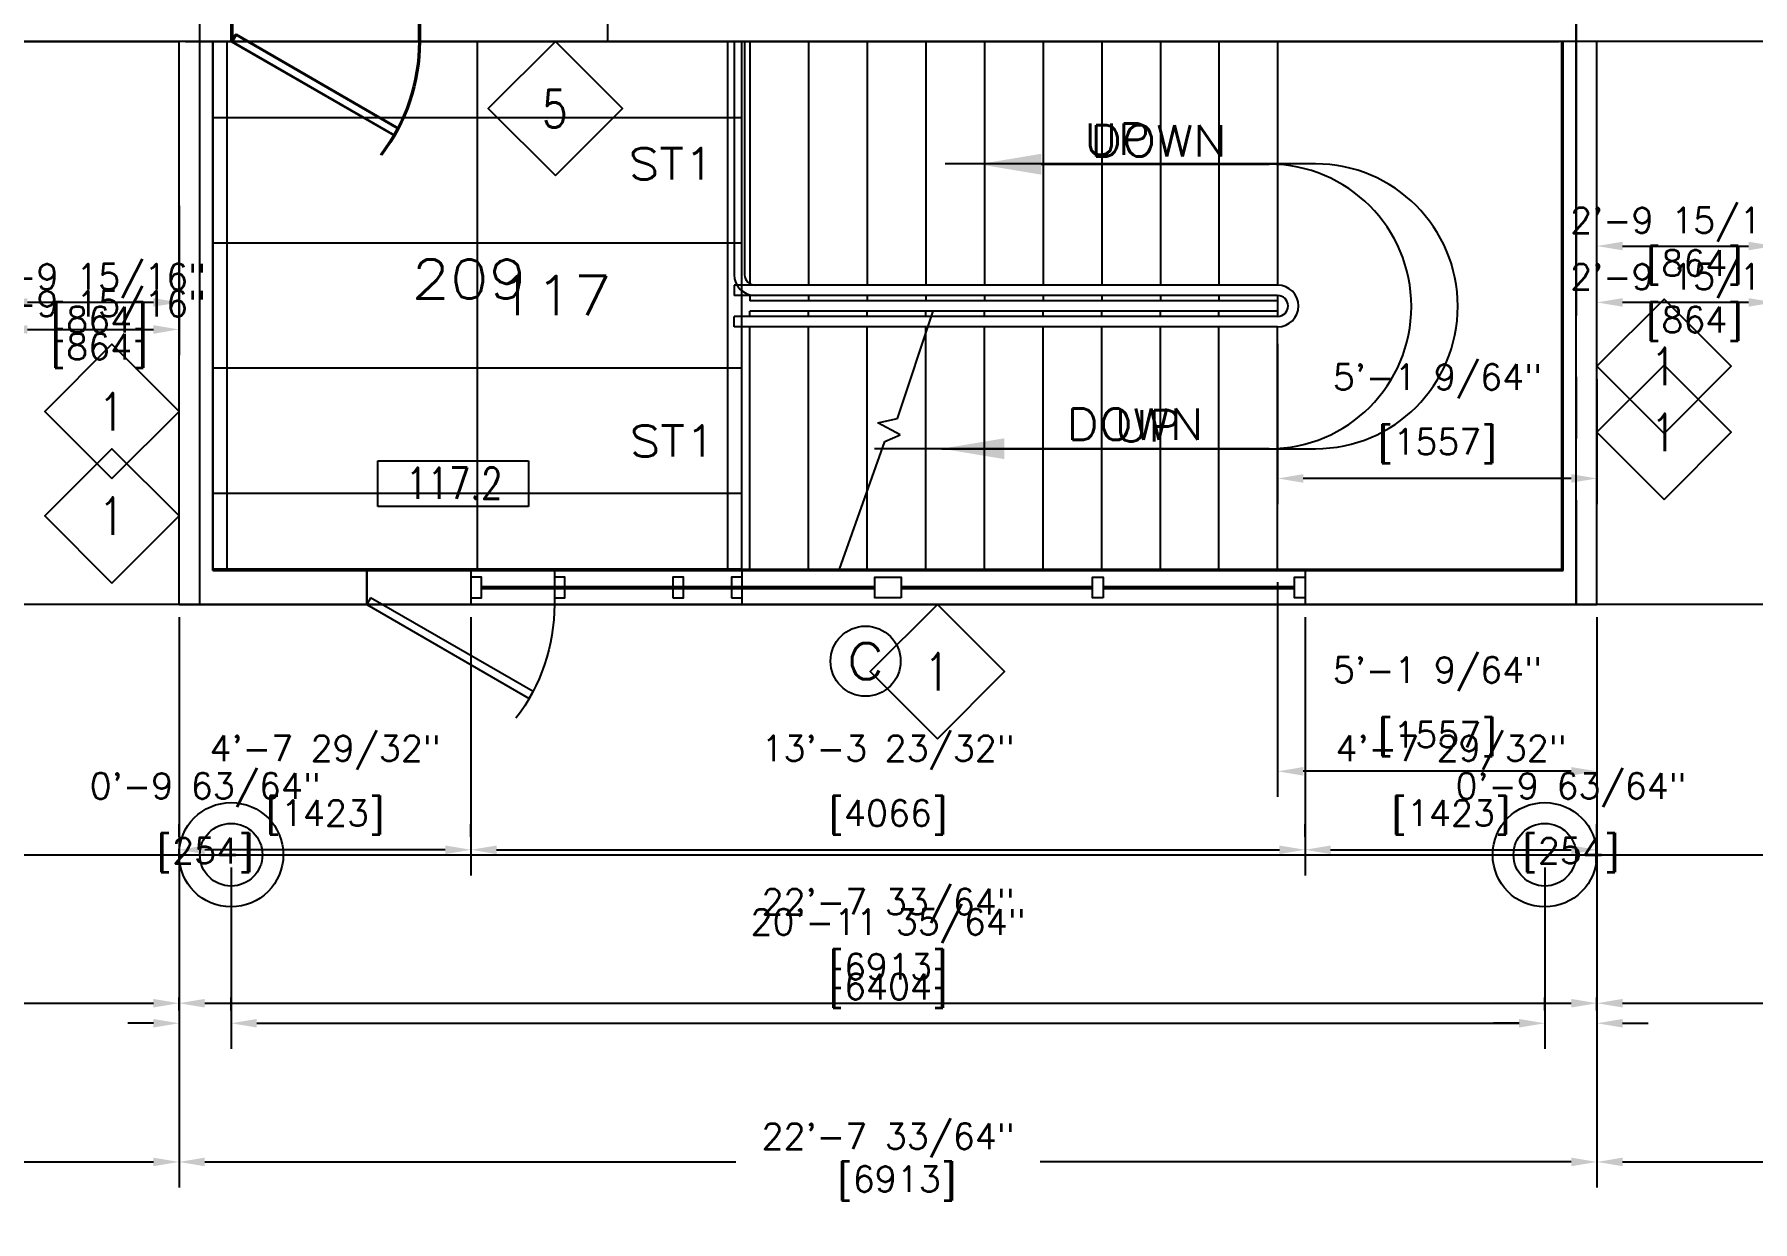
# Model space of a CAD drawing. Header units: millimetres. Extents: x -6963 to 69171, y -40930 to 8603.
# Drawn here: x 12654 to 21026, y -32872 to -27088 of the extents above; entities that cross this region are included whole.
import ezdxf
from ezdxf.enums import TextEntityAlignment as Align

# ---------------------------------------------------------------- set-up
doc = ezdxf.new("R2010")
doc.units = ezdxf.units.MM
doc.header["$LTSCALE"] = 48
doc.header["$MEASUREMENT"] = 0
doc.header["$PDMODE"] = 2
doc.linetypes.add('CENTER', pattern=[2, 1.25, -0.25, 0.25, -0.25])
doc.layers.get('0').update_dxf_attribs({"linetype": 'CONTINUOUS'})
doc.layers.get('DEFPOINTS').update_dxf_attribs({"linetype": 'CONTINUOUS'})
for name, color, linetype in [('1_Arch_Plan_Dim', 2, 'CONTINUOUS'), ('1_Arch_Plan_Door', 131, 'CONTINUOUS'), ('1_Arch_Plan_Post', 131, 'CONTINUOUS'), ('1_Arch_Plan_Stair', 132, 'CONTINUOUS'), ('1_Arch_Plan_Text1', 4, 'CONTINUOUS'), ('1_Arch_Plan_Wall', 7, 'CONTINUOUS'), ('1_Arch_Plan_Wall_Annot', 4, 'CONTINUOUS'), ('1_Arch_Plan_WinSec', 2, 'CONTINUOUS'), ('1_Arch_Reflected_Ceiling_Plan_Outline', 3, 'CONTINUOUS'), ('1_Arch_Reflected_Ceiling_Plan_Panel', 2, 'CONTINUOUS'), ('1_Arch_Reflected_Ceiling_Plan_Wall', 131, 'CONTINUOUS'), ('2_Arch_Plan_Center', 134, 'CENTER'), ('2_Arch_Plan_Dim', 2, 'CONTINUOUS'), ('2_Arch_Plan_Door', 131, 'CONTINUOUS'), ('2_Arch_Plan_RoomTag', 9, 'CONTINUOUS'), ('2_Arch_Plan_Stair', 132, 'CONTINUOUS'), ('2_Arch_Plan_Text1', 4, 'CONTINUOUS'), ('2_Arch_Plan_Wall', 7, 'CONTINUOUS'), ('2_Arch_Plan_Wall_Annot', 4, 'CONTINUOUS'), ('2_Arch_Plan_WinSec', 2, 'CONTINUOUS'), ('2_Arch_Reflected_Ceiling_Plan_Wall', 131, 'CONTINUOUS'), ('GRID', 131, 'CONTINUOUS'), ('Section_SteelAngle', 2, 'CONTINUOUS')]:
    doc.layers.add(name, color=color, linetype=linetype)
doc.styles.add('ROMANS-115', font='romans.shx')
doc.styles.add('ROMANS-80', font='romans.shx', dxfattribs={"width": 0.8})
doc.styles.add('ROMANS80', font='romans.shx', dxfattribs={"width": 0.8})
doc.dimstyles.new('116-ROMANS-115-PS', dxfattribs={"dimscale": 96, "dimtxt": 0.0625, "dimasz": 0.0625, "dimexe": 0.0625, "dimexo": 0.03125, "dimgap": 0.03125, "dimtad": 1, "dimdec": 3, "dimrnd": 0.125, "dimzin": 1, "dimdsep": 46, "dimlunit": 4, "dimtxsty": 'ROMANS-115', "dimcen": 0.125, "dimclrd": 256, "dimclre": 256, "dimclrt": 256, "dimadec": 0, "dimazin": 0, "dimtfac": 1, "dimtdec": 3, "dimtofl": 0, "dimtmove": 2, "dimatfit": 0, "dimfxl": 1, "dimfrac": 2, "dimtolj": 1, "dimtzin": 0, "dimarcsym": 0})

# ---------------------------------------------------------------- blocks, each defined once
blk = doc.blocks.new('Door - Left Hung 36 in.')
blk.add_lwpolyline([(0.75, -1.3), (0, 0), (31.18, 18), (31.93, 16.7)], close=True)
blk.add_arc((0, 0), 36, 0, 37.3101)
blk = doc.blocks.new('*D20')
at = {"layer": '1_Arch_Plan_Dim', "lineweight": -2}
for p, q in [((13358.6, -29928), (13358.6, -32706)), ((-1170.2, -32413.6), (-1170.2, -32706)), ((-1045.2, -32581), (13233.6, -32581))]:
    blk.add_line(p, q, dxfattribs=at)
at = {"layer": '1_Arch_Plan_Dim'}
for points in [[(-1045.2, -32560.1), (-1045.2, -32601.8), (-1170.2, -32581)], [(13233.6, -32560.1), (13233.6, -32601.8), (13358.6, -32581)]]:
    blk.add_solid(points, dxfattribs=at)
at = {"layer": 'DEFPOINTS', "color": 0}
for p in [(13358.6, -29865.5), (-1170.2, -32351.1), (13358.6, -32581)]:
    blk.add_point(p, dxfattribs=at)
at = {"layer": '1_Arch_Plan_Dim', "char_height": 125, "attachment_point": 5, "style": 'ROMANS-115'}
for s, insert in [('\\A1;47\'-6 63/64"', (6094.2, -32107.8)), ('\\A1;[14537]', (6094.2, -32423.2))]:
    blk.add_mtext(s, dxfattribs=dict(at, insert=insert))
blk = doc.blocks.new('*D21')
at = {"layer": '1_Arch_Plan_Dim', "lineweight": -2}
for p, q in [((13358.6, -29928), (13358.6, -32706)), ((20267.4, -29928), (20267.4, -32706)), ((13483.6, -32581), (16071.9, -32581)), ((20142.4, -32581), (17554.1, -32581))]:
    blk.add_line(p, q, dxfattribs=at)
at = {"layer": '1_Arch_Plan_Dim'}
for points in [[(13483.6, -32560.1), (13483.6, -32601.8), (13358.6, -32581)], [(20142.4, -32560.1), (20142.4, -32601.8), (20267.4, -32581)]]:
    blk.add_solid(points, dxfattribs=at)
at = {"layer": 'DEFPOINTS', "color": 0}
for p in [(13358.6, -29865.5), (20267.4, -29865.5), (20267.4, -32581)]:
    blk.add_point(p, dxfattribs=at)
at = {"layer": '1_Arch_Plan_Dim', "insert": (16813, -32581), "char_height": 125, "attachment_point": 5, "style": 'ROMANS-115'}
blk.add_mtext('\\A1;22\'-7 33/64"\\P [6913]', dxfattribs=at)
blk = doc.blocks.new('*D22')
at = {"layer": '1_Arch_Plan_Dim', "lineweight": -2}
for p, q in [((25042.6, -27184.8), (25042.6, -32706)), ((20267.4, -29928), (20267.4, -32706)), ((20392.4, -32581), (24917.6, -32581))]:
    blk.add_line(p, q, dxfattribs=at)
at = {"layer": '1_Arch_Plan_Dim'}
for points in [[(20392.4, -32560.1), (20392.4, -32601.8), (20267.4, -32581)], [(24917.6, -32560.1), (24917.6, -32601.8), (25042.6, -32581)]]:
    blk.add_solid(points, dxfattribs=at)
at = {"layer": 'DEFPOINTS', "color": 0}
for p in [(25042.6, -27122.3), (20267.4, -29865.5), (25042.6, -32581)]:
    blk.add_point(p, dxfattribs=at)
at = {"layer": '1_Arch_Plan_Dim', "char_height": 125, "attachment_point": 5, "style": 'ROMANS-115'}
for s, insert in [('\\A1;15\'-7 43/64"', (22655, -32107.8)), ('\\A1;[4778]', (22655, -32423.2))]:
    blk.add_mtext(s, dxfattribs=dict(at, insert=insert))
blk = doc.blocks.new('*D91')
at = {"layer": '1_Arch_Plan_Dim', "lineweight": -2}
for p, q in [((18711.7, -29756.6), (18711.7, -30803.2)), ((20267.4, -29928), (20267.4, -30803.2)), ((20142.4, -30678.2), (18836.7, -30678.2))]:
    blk.add_line(p, q, dxfattribs=at)
at = {"layer": '1_Arch_Plan_Dim'}
for points in [[(18836.7, -30657.3), (18836.7, -30699), (18711.7, -30678.2)], [(20142.4, -30657.3), (20142.4, -30699), (20267.4, -30678.2)]]:
    blk.add_solid(points, dxfattribs=at)
at = {"layer": 'DEFPOINTS', "color": 0}
for p in [(18711.7, -29694.1), (20267.4, -29865.5), (18711.7, -30678.2)]:
    blk.add_point(p, dxfattribs=at)
at = {"layer": '1_Arch_Plan_Dim', "char_height": 125, "attachment_point": 5, "style": 'ROMANS-115'}
for s, insert in [('\\A1;5\'-1 9/64"', (19489.5, -30205)), ('\\A1;[1557]', (19489.5, -30520.4))]:
    blk.add_mtext(s, dxfattribs=dict(at, insert=insert))
blk = doc.blocks.new('*D94')
at = {"layer": '1_Arch_Plan_Dim', "lineweight": -2}
for p, q in [((12495, -27923.9), (12495, -28650.8)), ((13358.6, -27923.9), (13358.6, -28650.8)), ((12620, -28525.8), (13233.6, -28525.8))]:
    blk.add_line(p, q, dxfattribs=at)
at = {"layer": '1_Arch_Plan_Dim'}
for points in [[(12620, -28505), (12620, -28546.7), (12495, -28525.8)], [(13233.6, -28505), (13233.6, -28546.7), (13358.6, -28525.8)]]:
    blk.add_solid(points, dxfattribs=at)
at = {"layer": 'DEFPOINTS', "color": 0}
for p in [(12495, -27861.4), (13358.6, -27861.4), (13358.6, -28525.8)]:
    blk.add_point(p, dxfattribs=at)
at = {"layer": '1_Arch_Plan_Dim', "insert": (12926.8, -28525.8), "char_height": 125, "attachment_point": 5, "style": 'ROMANS-115'}
blk.add_mtext('\\A1;2\'-9 15/16"\\P [864]', dxfattribs=at)
blk = doc.blocks.new('*D113')
at = {"layer": '1_Arch_Plan_Dim', "lineweight": -2}
for p, q in [((20267.4, -28056.9), (20267.4, -27994.4)), ((21131, -28056.9), (21131, -27994.4)), ((20392.4, -28119.4), (21006, -28119.4))]:
    blk.add_line(p, q, dxfattribs=at)
at = {"layer": '1_Arch_Plan_Dim'}
for points in [[(20392.4, -28098.6), (20392.4, -28140.2), (20267.4, -28119.4)], [(21006, -28098.6), (21006, -28140.2), (21131, -28119.4)]]:
    blk.add_solid(points, dxfattribs=at)
at = {"layer": 'DEFPOINTS', "color": 0}
for p in [(20267.4, -28119.4), (21131, -28119.4), (21131, -28119.4)]:
    blk.add_point(p, dxfattribs=at)
at = {"layer": '1_Arch_Plan_Dim', "insert": (20699.2, -28119.4), "char_height": 125, "attachment_point": 5, "style": 'ROMANS-115'}
blk.add_mtext('\\A1;2\'-9 15/16"\\P [864]', dxfattribs=at)
blk = doc.blocks.new('*D124')
at = {"layer": '1_Arch_Plan_Dim', "lineweight": -2}
for p, q in [((13612.6, -31147.2), (13612.6, -32030.5)), ((20013.4, -31147.2), (20013.4, -32030.5)), ((13737.6, -31905.5), (19888.4, -31905.5))]:
    blk.add_line(p, q, dxfattribs=at)
at = {"layer": '1_Arch_Plan_Dim'}
for points in [[(13737.6, -31884.7), (13737.6, -31926.3), (13612.6, -31905.5)], [(19888.4, -31884.7), (19888.4, -31926.3), (20013.4, -31905.5)]]:
    blk.add_solid(points, dxfattribs=at)
at = {"layer": 'DEFPOINTS', "color": 0}
for p in [(13612.6, -31084.7), (20013.4, -31084.7), (20013.4, -31905.5)]:
    blk.add_point(p, dxfattribs=at)
at = {"layer": '1_Arch_Plan_Dim', "char_height": 125, "attachment_point": 5, "style": 'ROMANS-115'}
for s, insert in [('\\A1;20\'-11 35/64"', (16813, -31432.3)), ('\\A1;[6404]', (16813, -31747.7))]:
    blk.add_mtext(s, dxfattribs=dict(at, insert=insert))
blk = doc.blocks.new('*D125')
at = {"layer": '1_Arch_Plan_Dim', "lineweight": -2}
for p, q in [((13358.6, -31843), (13358.6, -31780.5)), ((13612.6, -31843), (13612.6, -31780.5)), ((13233.6, -31905.5), (13108.6, -31905.5)), ((13737.6, -31905.5), (13862.6, -31905.5))]:
    blk.add_line(p, q, dxfattribs=at)
at = {"layer": '1_Arch_Plan_Dim'}
for points in [[(13233.6, -31884.7), (13233.6, -31926.3), (13358.6, -31905.5)], [(13737.6, -31884.7), (13737.6, -31926.3), (13612.6, -31905.5)]]:
    blk.add_solid(points, dxfattribs=at)
at = {"layer": 'DEFPOINTS', "color": 0}
for p in [(13358.6, -31905.5), (13358.6, -31905.5), (13612.6, -31905.5)]:
    blk.add_point(p, dxfattribs=at)
at = {"layer": '1_Arch_Plan_Dim', "char_height": 125, "attachment_point": 5, "style": 'ROMANS-115'}
for s, insert in [('\\A1;0\'-9 63/64"', (13485.6, -30770.1)), ('\\A1;[254]', (13485.6, -31085.5))]:
    blk.add_mtext(s, dxfattribs=dict(at, insert=insert))
blk = doc.blocks.new('*D126')
at = {"layer": '1_Arch_Plan_Dim', "lineweight": -2}
for p, q in [((20013.4, -31843), (20013.4, -31780.5)), ((20267.4, -31843), (20267.4, -31780.5)), ((19888.4, -31905.5), (19763.4, -31905.5)), ((20392.4, -31905.5), (20517.4, -31905.5))]:
    blk.add_line(p, q, dxfattribs=at)
at = {"layer": '1_Arch_Plan_Dim'}
for points in [[(19888.4, -31884.7), (19888.4, -31926.3), (20013.4, -31905.5)], [(20392.4, -31884.7), (20392.4, -31926.3), (20267.4, -31905.5)]]:
    blk.add_solid(points, dxfattribs=at)
at = {"layer": 'DEFPOINTS', "color": 0}
for p in [(20013.4, -31905.5), (20267.4, -31905.5), (20267.4, -31905.5)]:
    blk.add_point(p, dxfattribs=at)
at = {"layer": '1_Arch_Plan_Dim', "char_height": 125, "attachment_point": 5, "style": 'ROMANS-115'}
for s, insert in [('\\A1;0\'-9 63/64"', (20140.4, -30770.1)), ('\\A1;[254]', (20140.4, -31085.5))]:
    blk.add_mtext(s, dxfattribs=dict(at, insert=insert))
blk = doc.blocks.new('*D146')
at = {"layer": '2_Arch_Plan_Dim', "lineweight": -2}
for p, q in [((13358.6, -29928), (13358.6, -31932.8)), ((20267.4, -29928), (20267.4, -31932.8)), ((13483.6, -31807.8), (20142.4, -31807.8))]:
    blk.add_line(p, q, dxfattribs=at)
at = {"layer": '2_Arch_Plan_Dim'}
for points in [[(13483.6, -31786.9), (13483.6, -31828.6), (13358.6, -31807.8)], [(20142.4, -31786.9), (20142.4, -31828.6), (20267.4, -31807.8)]]:
    blk.add_solid(points, dxfattribs=at)
at = {"layer": 'DEFPOINTS', "color": 0}
for p in [(13358.6, -29865.5), (20267.4, -29865.5), (20267.4, -31807.8)]:
    blk.add_point(p, dxfattribs=at)
at = {"layer": '2_Arch_Plan_Dim', "char_height": 125, "attachment_point": 5, "style": 'ROMANS-115'}
for s, insert in [('\\A1;22\'-7 33/64"', (16813, -31334.5)), ('\\A1;[6913]', (16813, -31650))]:
    blk.add_mtext(s, dxfattribs=dict(at, insert=insert))
blk = doc.blocks.new('*D147')
at = {"layer": '2_Arch_Plan_Dim', "lineweight": -2}
for p, q in [((25042.6, -27184.8), (25042.6, -31932.8)), ((20267.4, -29928), (20267.4, -31932.8)), ((20392.4, -31807.8), (24917.6, -31807.8))]:
    blk.add_line(p, q, dxfattribs=at)
at = {"layer": '2_Arch_Plan_Dim'}
for points in [[(20392.4, -31786.9), (20392.4, -31828.6), (20267.4, -31807.8)], [(24917.6, -31786.9), (24917.6, -31828.6), (25042.6, -31807.8)]]:
    blk.add_solid(points, dxfattribs=at)
at = {"layer": 'DEFPOINTS', "color": 0}
for p in [(25042.6, -27122.3), (20267.4, -29865.5), (25042.6, -31807.8)]:
    blk.add_point(p, dxfattribs=at)
at = {"layer": '2_Arch_Plan_Dim', "char_height": 125, "attachment_point": 5, "style": 'ROMANS-115'}
for s, insert in [('\\A1;15\'-7 43/64"', (22655, -31334.5)), ('\\A1;[4778]', (22655, -31650))]:
    blk.add_mtext(s, dxfattribs=dict(at, insert=insert))
blk = doc.blocks.new('*D150')
at = {"layer": '2_Arch_Plan_Dim', "lineweight": -2}
for p, q in [((18711.7, -28595.9), (18711.7, -29376.5)), ((20267.4, -28767.3), (20267.4, -29376.5)), ((20142.4, -29251.5), (18836.7, -29251.5))]:
    blk.add_line(p, q, dxfattribs=at)
at = {"layer": '2_Arch_Plan_Dim'}
for points in [[(18836.7, -29230.6), (18836.7, -29272.3), (18711.7, -29251.5)], [(20142.4, -29230.6), (20142.4, -29272.3), (20267.4, -29251.5)]]:
    blk.add_solid(points, dxfattribs=at)
at = {"layer": 'DEFPOINTS', "color": 0}
for p in [(18711.7, -28533.4), (20267.4, -28704.8), (18711.7, -29251.5)]:
    blk.add_point(p, dxfattribs=at)
at = {"layer": '2_Arch_Plan_Dim', "char_height": 125, "attachment_point": 5, "style": 'ROMANS-115'}
for s, insert in [('\\A1;5\'-1 9/64"', (19489.5, -28778.3)), ('\\A1;[1557]', (19489.5, -29093.7))]:
    blk.add_mtext(s, dxfattribs=dict(at, insert=insert))
blk = doc.blocks.new('*D153')
at = {"layer": '2_Arch_Plan_Dim', "lineweight": -2}
for p, q in [((13358.6, -29928), (13358.6, -31932.8)), ((8583.4, -31745.3), (8583.4, -31682.8)), ((8708.4, -31807.8), (13233.6, -31807.8))]:
    blk.add_line(p, q, dxfattribs=at)
at = {"layer": '2_Arch_Plan_Dim'}
for points in [[(8708.4, -31786.9), (8708.4, -31828.6), (8583.4, -31807.8)], [(13233.6, -31786.9), (13233.6, -31828.6), (13358.6, -31807.8)]]:
    blk.add_solid(points, dxfattribs=at)
at = {"layer": 'DEFPOINTS', "color": 0}
for p in [(13358.6, -29865.5), (8583.4, -31807.8), (13358.6, -31807.8)]:
    blk.add_point(p, dxfattribs=at)
at = {"layer": '2_Arch_Plan_Dim', "char_height": 125, "attachment_point": 5, "style": 'ROMANS-115'}
for s, insert in [('\\A1;15\'-7 43/64"', (10971, -31334.5)), ('\\A1;[4778]', (10971, -31650))]:
    blk.add_mtext(s, dxfattribs=dict(at, insert=insert))
blk = doc.blocks.new('*D212')
at = {"layer": '2_Arch_Plan_Dim', "lineweight": -2}
for p, q in [((14781, -29928), (14781, -31185.3)), ((18845, -29928), (18845, -31185.3)), ((14906, -31060.3), (18720, -31060.3))]:
    blk.add_line(p, q, dxfattribs=at)
at = {"layer": '2_Arch_Plan_Dim'}
for points in [[(14906, -31039.5), (14906, -31081.2), (14781, -31060.3)], [(18720, -31039.5), (18720, -31081.2), (18845, -31060.3)]]:
    blk.add_solid(points, dxfattribs=at)
at = {"layer": 'DEFPOINTS', "color": 0}
for p in [(14781, -29865.5), (18845, -29865.5), (18845, -31060.3)]:
    blk.add_point(p, dxfattribs=at)
at = {"layer": '2_Arch_Plan_Dim', "char_height": 125, "attachment_point": 5, "style": 'ROMANS-115'}
for s, insert in [('\\A1;13\'-3 23/32"', (16813, -30587.1)), ('\\A1;[4066]', (16813, -30902.6))]:
    blk.add_mtext(s, dxfattribs=dict(at, insert=insert))
blk = doc.blocks.new('*D213')
at = {"layer": '2_Arch_Plan_Dim', "lineweight": -2}
for p, q in [((13358.6, -30997.8), (13358.6, -30935.3)), ((14781, -30997.8), (14781, -30935.3)), ((14656, -31060.3), (13483.6, -31060.3))]:
    blk.add_line(p, q, dxfattribs=at)
at = {"layer": '2_Arch_Plan_Dim'}
for points in [[(13483.6, -31039.5), (13483.6, -31081.2), (13358.6, -31060.3)], [(14656, -31039.5), (14656, -31081.2), (14781, -31060.3)]]:
    blk.add_solid(points, dxfattribs=at)
at = {"layer": 'DEFPOINTS', "color": 0}
for p in [(13358.6, -31060.3), (13358.6, -31060.3), (14781, -31060.3)]:
    blk.add_point(p, dxfattribs=at)
at = {"layer": '2_Arch_Plan_Dim', "char_height": 125, "attachment_point": 5, "style": 'ROMANS-115'}
for s, insert in [('\\A1;4\'-7 29/32"', (14069.8, -30587.1)), ('\\A1;[1423]', (14069.8, -30902.6))]:
    blk.add_mtext(s, dxfattribs=dict(at, insert=insert))
blk = doc.blocks.new('*D214')
at = {"layer": '2_Arch_Plan_Dim', "lineweight": -2}
for p, q in [((18845, -30997.8), (18845, -30935.3)), ((20267.4, -30997.8), (20267.4, -30935.3)), ((18970, -31060.3), (20142.4, -31060.3))]:
    blk.add_line(p, q, dxfattribs=at)
at = {"layer": '2_Arch_Plan_Dim'}
for points in [[(18970, -31039.5), (18970, -31081.2), (18845, -31060.3)], [(20142.4, -31039.5), (20142.4, -31081.2), (20267.4, -31060.3)]]:
    blk.add_solid(points, dxfattribs=at)
at = {"layer": 'DEFPOINTS', "color": 0}
for p in [(18845, -31060.3), (20267.4, -31060.3), (20267.4, -31060.3)]:
    blk.add_point(p, dxfattribs=at)
at = {"layer": '2_Arch_Plan_Dim', "char_height": 125, "attachment_point": 5, "style": 'ROMANS-115'}
for s, insert in [('\\A1;4\'-7 29/32"', (19556.2, -30587.1)), ('\\A1;[1423]', (19556.2, -30902.6))]:
    blk.add_mtext(s, dxfattribs=dict(at, insert=insert))
blk = doc.blocks.new('*D216')
at = {"layer": '2_Arch_Plan_Dim', "lineweight": -2}
for p, q in [((12495, -28331.6), (12495, -28269.1)), ((13358.6, -28331.6), (13358.6, -28269.1)), ((13233.6, -28394.1), (12620, -28394.1))]:
    blk.add_line(p, q, dxfattribs=at)
at = {"layer": '2_Arch_Plan_Dim'}
for points in [[(12620, -28373.2), (12620, -28414.9), (12495, -28394.1)], [(13233.6, -28373.2), (13233.6, -28414.9), (13358.6, -28394.1)]]:
    blk.add_solid(points, dxfattribs=at)
at = {"layer": 'DEFPOINTS', "color": 0}
for p in [(12495, -28394.1), (12495, -28394.1), (13358.6, -28394.1)]:
    blk.add_point(p, dxfattribs=at)
at = {"layer": '2_Arch_Plan_Dim', "insert": (12926.8, -28394.1), "char_height": 125, "attachment_point": 5, "style": 'ROMANS-115'}
blk.add_mtext('\\A1;2\'-9 15/16"\\P [864]', dxfattribs=at)
blk = doc.blocks.new('*D218')
at = {"layer": '2_Arch_Plan_Dim', "lineweight": -2}
for p, q in [((20267.4, -28331.6), (20267.4, -28269.1)), ((21131, -28331.6), (21131, -28269.1)), ((21006, -28394.1), (20392.4, -28394.1))]:
    blk.add_line(p, q, dxfattribs=at)
at = {"layer": '2_Arch_Plan_Dim'}
for points in [[(20392.4, -28373.2), (20392.4, -28414.9), (20267.4, -28394.1)], [(21006, -28373.2), (21006, -28414.9), (21131, -28394.1)]]:
    blk.add_solid(points, dxfattribs=at)
at = {"layer": 'DEFPOINTS', "color": 0}
for p in [(20267.4, -28394.1), (20267.4, -28394.1), (21131, -28394.1)]:
    blk.add_point(p, dxfattribs=at)
at = {"layer": '2_Arch_Plan_Dim', "insert": (20699.2, -28394.1), "char_height": 125, "attachment_point": 5, "style": 'ROMANS-115'}
blk.add_mtext('\\A1;2\'-9 15/16"\\P [864]', dxfattribs=at)
blk = doc.blocks.new('Wall Number')
at = {"color": 5}
blk.add_lwpolyline([(-21.45, -21.45), (0, 0), (-21.45, 21.45), (-42.89, 0)], close=True, dxfattribs=at)
at = {"style": 'ROMANS80', "width": 0.8}
blk.add_attdef('WALL', text='', height=12, dxfattribs=at).set_placement((-21.62, -0.08), align=Align.MIDDLE)
blk = doc.blocks.new('Window')
blk.add_circle((0.4356, 0.3589), 0.0609)
at = {"style": 'ROMANS-80', "width": 1.15}
blk.add_attdef('WINDOW', text='', height=0.0625, dxfattribs=at).set_placement((0.4356, 0.3589), align=Align.MIDDLE)
blk = doc.blocks.new('DOOR2')
for p, q in [((0, 13.18), (43.28, 13.18)), ((0, 0), (0, 13.18)), ((43.28, 13.18), (43.28, 0)), ((43.28, 0), (0, 0))]:
    blk.add_line(p, q)
at = {"style": 'ROMANS80', "width": 0.8}
blk.add_attdef('DOOR', text='', height=9, dxfattribs=at).set_placement((21.91, 6.68), align=Align.MIDDLE)

msp = doc.modelspace()

# ---------------------------------------------------------------- linework, layer by layer
at = {"layer": '1_Arch_Plan_Post'}
msp.add_line((11652.8693564, -31084.73469), (21908.5474207, -31084.73469), dxfattribs=at)
for centre, radius in [((13612.6061547, -31084.73469), 254), ((20013.4061547, -31084.73469), 254), ((13612.6061547, -31084.73469), 152.4), ((20013.4061547, -31084.73469), 152.4)]:
    msp.add_circle(centre, radius, dxfattribs=at)
at = {"layer": '1_Arch_Plan_Stair'}
for p, q in [((16139.9061547, -27122.33469), (16139.9061547, -28309.78469)), ((16425.6561547, -27122.33469), (16425.6561547, -28309.78469)), ((16711.4061547, -27122.33469), (16711.4061547, -28309.78469)), ((16997.1561547, -27122.33469), (16997.1561547, -28309.78469)), ((17282.9061547, -27122.33469), (17282.9061547, -28309.78469)), ((17568.6561547, -27122.33469), (17568.6561547, -28309.78469)), ((17854.4061547, -27122.33469), (17854.4061547, -28309.78469)), ((18140.1561547, -27122.33469), (18140.1561547, -28309.78469)), ((18425.9061547, -27122.33469), (18425.9061547, -28309.78469)), ((18711.6561547, -27122.33469), (18711.6561547, -28309.78469)), ((18711.6561547, -28309.78469), (16063.7061547, -28309.78469)), ((16063.7061547, -28309.78469), (16063.7061547, -28360.58469)), ((18711.6561547, -28360.58469), (16063.7061547, -28360.58469)), ((16139.9061547, -28360.58469), (16139.9061547, -28385.98469)), ((16425.6561547, -28360.58469), (16425.6561547, -28385.98469)), ((16711.4061547, -28360.58469), (16711.4061547, -28385.98469)), ((16997.1561547, -28360.58469), (16997.1561547, -28385.98469)), ((17282.9061547, -28360.58469), (17282.9061547, -28385.98469)), ((17568.6561547, -28360.58469), (17568.6561547, -28385.98469)), ((17854.4061547, -28360.58469), (17854.4061547, -28385.98469)), ((18140.1561547, -28360.58469), (18140.1561547, -28385.98469)), ((18425.9061547, -28360.58469), (18425.9061547, -28385.98469)), ((18711.6561547, -28360.58469), (18711.6561547, -28462.18469)), ((18711.6561547, -28385.98469), (16139.9061547, -28385.98469)), ((16859.5849639, -28960.1504347), (17033.8960449, -28436.78469)), ((18711.6561547, -28462.18469), (17025.3057314, -28462.18469)), ((18711.6561547, -28436.78469), (17033.8960449, -28436.78469)), ((17282.9061547, -28462.18469), (17282.9061547, -28436.78469)), ((17568.6561547, -28462.18469), (17568.6561547, -28436.78469)), ((17854.4061547, -28462.18469), (17854.4061547, -28436.78469)), ((18140.1561547, -28462.18469), (18140.1561547, -28436.78469)), ((18425.9061547, -28462.18469), (18425.9061547, -28436.78469)), ((16997.1561547, -29694.08469), (16997.1561547, -28547.0955197)), ((18711.6561547, -28512.98469), (17008.5170351, -28512.98469)), ((17282.9061547, -29694.08469), (17282.9061547, -28512.98469)), ((17568.6561547, -29694.08469), (17568.6561547, -28512.98469)), ((17854.4061547, -29694.08469), (17854.4061547, -28512.98469)), ((18140.1561547, -29694.08469), (18140.1561547, -28512.98469)), ((18425.9061547, -29694.08469), (18425.9061547, -28512.98469)), ((18711.6561547, -29694.08469), (18711.6561547, -28512.98469)), ((16764.010977, -28980.9094653), (16859.5849639, -28960.1504347)), ((16872.0511705, -29039.0347085), (16764.010977, -28980.9094653)), ((16797.2541287, -29072.2491786), (16872.0511705, -29039.0347085)), ((16576.8030556, -29694.08469), (16797.2541287, -29072.2491786)), ((16711.4061547, -29694.08469), (16711.4061547, -29314.4041296)), ((16576.8030556, -29694.08469), (18711.6561547, -29694.08469))]:
    msp.add_line(p, q, dxfattribs=at)
for radius in [101.6, 50.8]:
    msp.add_arc((18711.6561547, -28411.38469), radius, 270, 90, dxfattribs=at)
at = {"layer": '1_Arch_Plan_Text1'}
for p, q in [((18895.8061547, -27719.3276696), (17092.2572261, -27719.3276696)), ((17075.3940461, -29106.70969), (18895.8061547, -29106.70969))]:
    msp.add_line(p, q, dxfattribs=at)
msp.add_arc((18895.8061547, -28413.0186798), 693.6910102, 270, 90, dxfattribs=at)
msp.add_solid([(17380.1940461, -29157.50969), (17380.1940461, -29055.90969), (17075.3940461, -29106.70969)], dxfattribs=at)
at = {"layer": '1_Arch_Plan_Wall'}
for p, q in [((13618.9561547, -26950.88469), (13618.9561547, -27122.33469)), ((14533.3561547, -26950.88469), (14533.3561547, -27122.33469)), ((15447.7561547, -27122.33469), (15447.7561547, -26950.88469)), ((13225.2561547, -27122.33469), (-1170.1938453, -27122.33469)), ((13358.6061547, -29865.53469), (13358.6061547, -27122.33469)), ((13523.7061547, -27122.33469), (13523.7061547, -29694.08469)), ((13542.7561547, -27122.33469), (13618.9561547, -27122.33469)), ((14380.9561547, -27122.33469), (20083.2561547, -27122.33469)), ((20095.9561547, -29694.08469), (20095.9561547, -27122.33469)), ((25042.6061547, -27122.33469), (20248.3561547, -27122.33469)), ((20267.4061547, -29865.53469), (20267.4061547, -27122.33469)), ((13523.7061547, -29694.08469), (14273.0061547, -29694.08469)), ((14273.0061547, -29694.08469), (14273.0061547, -29865.53469)), ((14273.0061547, -29865.53469), (14273.0061547, -29700.43469)), ((15187.4061547, -29694.08469), (15187.4061547, -29865.53469)), ((15187.4061547, -29694.08469), (20095.9561547, -29694.08469)), ((16101.8061547, -29865.53469), (16101.8061547, -29700.43469)), ((13358.6061547, -29865.53469), (20267.4061547, -29865.53469))]:
    msp.add_line(p, q, dxfattribs=at)
at = {"layer": '1_Arch_Plan_WinSec'}
for p, q in [((15238.2061547, -29778.22219), (16051.0061547, -29778.22219)), ((15238.2061547, -29787.74719), (16051.0061547, -29787.74719))]:
    msp.add_line(p, q, dxfattribs=at)
for points in [[(15187.4061547, -29833.78469), (15238.2061547, -29833.78469), (15238.2061547, -29732.18469), (15187.4061547, -29732.18469)], [(15187.4061547, -29833.78469), (15238.2061547, -29833.78469), (15238.2061547, -29732.18469), (15187.4061547, -29732.18469)], [(16051.0061547, -29833.78469), (16101.8061547, -29833.78469), (16101.8061547, -29732.18469), (16051.0061547, -29732.18469)]]:
    msp.add_lwpolyline(points, close=True, dxfattribs=at)
at = {"layer": '1_Arch_Reflected_Ceiling_Plan_Outline'}
for p, q in [((13523.7061547, -27122.33469), (16098.6311547, -27122.33469)), ((13523.7061547, -29694.08469), (13523.7061547, -27122.33469)), ((16098.6311547, -27122.33469), (16098.6311547, -29694.08469)), ((16098.6311547, -29694.08469), (13523.7061547, -29694.08469))]:
    msp.add_line(p, q, dxfattribs=at)
at = {"layer": '1_Arch_Reflected_Ceiling_Plan_Panel'}
for p, q in [((13591.9686547, -27122.33469), (13591.9686547, -29694.08469)), ((14811.1686547, -27122.33469), (14811.1686547, -29694.08469)), ((16030.3686547, -27122.33469), (16030.3686547, -29694.08469)), ((13523.7061547, -27493.80969), (16098.6311547, -27493.80969)), ((13523.7061547, -28103.40969), (16098.6311547, -28103.40969)), ((16098.6311547, -28385.98469), (16098.6311547, -29694.08469)), ((13523.7061547, -28713.00969), (16098.6311547, -28713.00969)), ((13523.7061547, -29322.60969), (16098.6311547, -29322.60969))]:
    msp.add_line(p, q, dxfattribs=at)
at = {"layer": '1_Arch_Reflected_Ceiling_Plan_Wall'}
for p, q in [((13358.6061547, -27122.33469), (-1170.1938453, -27122.33469)), ((13358.6061547, -29865.53469), (13358.6061547, -27122.33469)), ((13523.7061547, -27122.33469), (13523.7061547, -29694.08469)), ((13523.7061547, -27122.33469), (20083.2561547, -27122.33469)), ((20095.9561547, -29694.08469), (20095.9561547, -27122.33469)), ((25042.6061547, -27122.33469), (20248.3561547, -27122.33469)), ((20267.4061547, -29865.53469), (20267.4061547, -27122.33469)), ((13523.7061547, -29694.08469), (20095.9561547, -29694.08469)), ((13358.6061547, -29865.53469), (20267.4061547, -29865.53469))]:
    msp.add_line(p, q, dxfattribs=at)
at = {"layer": '2_Arch_Plan_Center', "ltscale": 25}
for p, q in [((13460.2061547, -29865.53469), (13460.2061547, -25147.48469)), ((20165.8061547, -26957.23469), (20165.8061547, -29865.53469))]:
    msp.add_line(p, q, dxfattribs=at)
at = {"layer": '2_Arch_Plan_Stair'}
for p, q in [((16063.7061547, -27122.33469), (16063.7061547, -28258.98469)), ((16114.5061547, -27122.33469), (16114.5061547, -28258.98469)), ((16139.9061547, -27122.33469), (16139.9061547, -28302.9787805)), ((16425.6561547, -27122.33469), (16425.6561547, -28309.78469)), ((16711.4061547, -27122.33469), (16711.4061547, -28309.78469)), ((16997.1561547, -27122.33469), (16997.1561547, -28309.78469)), ((17282.9061547, -27122.33469), (17282.9061547, -28309.78469)), ((17568.6561547, -27122.33469), (17568.6561547, -28309.78469)), ((17854.4061547, -27122.33469), (17854.4061547, -28309.78469)), ((18140.1561547, -27122.33469), (18140.1561547, -28309.78469)), ((18425.9061547, -27122.33469), (18425.9061547, -28309.78469)), ((18711.6561547, -27122.33469), (18711.6561547, -28309.78469)), ((16139.9061547, -28357.358467), (16139.9061547, -28385.98469)), ((18711.6561547, -28309.78469), (16165.3061547, -28309.78469)), ((18711.6561547, -28360.58469), (16165.3061547, -28360.58469)), ((16425.6561547, -28360.58469), (16425.6561547, -28385.98469)), ((16711.4061547, -28360.58469), (16711.4061547, -28385.98469)), ((16997.1561547, -28360.58469), (16997.1561547, -28385.98469)), ((17282.9061547, -28360.58469), (17282.9061547, -28385.98469)), ((17568.6561547, -28360.58469), (17568.6561547, -28385.98469)), ((17854.4061547, -28360.58469), (17854.4061547, -28385.98469)), ((18140.1561547, -28360.58469), (18140.1561547, -28385.98469)), ((18425.9061547, -28360.58469), (18425.9061547, -28385.98469)), ((18711.6561547, -28360.58469), (18711.6561547, -28462.18469)), ((18711.6561547, -28462.18469), (16063.7061547, -28462.18469)), ((16063.7061547, -28512.98469), (16063.7061547, -28462.18469)), ((18711.6561547, -28385.98469), (16139.9061547, -28385.98469)), ((18711.6561547, -28436.78469), (16139.9061547, -28436.78469)), ((16139.9061547, -28462.18469), (16139.9061547, -28436.78469)), ((16425.6561547, -28462.18469), (16425.6561547, -28436.78469)), ((16711.4061547, -28462.18469), (16711.4061547, -28436.78469)), ((16997.1561547, -28462.18469), (16997.1561547, -28436.78469)), ((17282.9061547, -28462.18469), (17282.9061547, -28436.78469)), ((17568.6561547, -28462.18469), (17568.6561547, -28436.78469)), ((17854.4061547, -28462.18469), (17854.4061547, -28436.78469)), ((18140.1561547, -28462.18469), (18140.1561547, -28436.78469)), ((18425.9061547, -28462.18469), (18425.9061547, -28436.78469)), ((18711.6561547, -28512.98469), (16063.7061547, -28512.98469)), ((16139.9061547, -29694.08469), (16139.9061547, -28512.98469)), ((16425.6561547, -29694.08469), (16425.6561547, -28512.98469)), ((16711.4061547, -29694.08469), (16711.4061547, -28512.98469)), ((16997.1561547, -29694.08469), (16997.1561547, -28512.98469)), ((17282.9061547, -29694.08469), (17282.9061547, -28512.98469)), ((17568.6561547, -29694.08469), (17568.6561547, -28512.98469)), ((17854.4061547, -29694.08469), (17854.4061547, -28512.98469)), ((18140.1561547, -29694.08469), (18140.1561547, -28512.98469)), ((18425.9061547, -29694.08469), (18425.9061547, -28512.98469)), ((18711.6561547, -29694.08469), (18711.6561547, -28512.98469)), ((16139.9061547, -29694.08469), (18711.6561547, -29694.08469))]:
    msp.add_line(p, q, dxfattribs=at)
for centre, radius, start, end in [((16165.3061547, -28258.98469), 101.6, 180, 270), ((16165.3061547, -28258.98469), 50.8, 180, 270), ((18711.6561547, -28411.38469), 101.6, 270, 90), ((18711.6561547, -28411.38469), 50.8, 270, 90)]:
    msp.add_arc(centre, radius, start, end, dxfattribs=at)
at = {"layer": '2_Arch_Plan_Text1'}
for p, q in [((17559.8730177, -27720.8925749), (18670.3811547, -27720.8925749)), ((18670.3811547, -29106.70969), (16746.6701615, -29106.70969))]:
    msp.add_line(p, q, dxfattribs=at)
msp.add_arc((18670.3811547, -28413.8011324), 692.9085575, 270, 90, dxfattribs=at)
msp.add_solid([(17559.8730177, -27771.6925749), (17559.8730177, -27670.0925749), (17255.0730178, -27720.8925749)], dxfattribs=at)
at = {"layer": '2_Arch_Plan_Wall'}
for p, q in [((13612.6061547, -27122.33469), (13612.6061547, -26957.23469)), ((14527.0175847, -27122.33469), (14527.0175847, -26950.88469)), ((8380.2061547, -27122.33469), (13225.2561547, -27122.33469)), ((13358.6061547, -29865.53469), (13358.6061547, -27122.33469)), ((13390.3561547, -27122.33469), (13612.6061547, -27122.33469)), ((13523.7061547, -29700.43469), (13523.7061547, -27122.33469)), ((20083.2561547, -27122.33469), (14527.0175847, -27122.33469)), ((20013.4061547, -27122.33469), (20083.2561547, -27122.33469)), ((20102.3061547, -29700.43469), (20102.3061547, -27122.33469)), ((25042.6061547, -27122.33469), (20248.3561547, -27122.33469)), ((20267.4061547, -29865.53469), (20267.4061547, -27122.33469)), ((13523.7061547, -29700.43469), (20102.3061547, -29700.43469)), ((14781.0061547, -29700.43469), (14781.0061547, -29865.53469)), ((18845.0061547, -29700.43469), (18845.0061547, -29865.53469)), ((13358.6061547, -29865.53469), (20267.4061547, -29865.53469))]:
    msp.add_line(p, q, dxfattribs=at)
at = {"layer": '2_Arch_Plan_WinSec'}
for p, q in [((14831.8061547, -29778.22219), (15765.2561547, -29778.22219)), ((14831.8061547, -29787.74719), (15765.2561547, -29787.74719)), ((15816.0561547, -29778.22219), (16749.5061547, -29778.22219)), ((15816.0561547, -29787.74719), (16749.5061547, -29787.74719)), ((16876.5061547, -29778.22219), (17809.9561547, -29778.22219)), ((16876.5061547, -29787.74719), (17809.9561547, -29787.74719)), ((17860.7561547, -29778.22219), (18794.2061547, -29778.22219)), ((17860.7561547, -29787.74719), (18794.2061547, -29787.74719))]:
    msp.add_line(p, q, dxfattribs=at)
for points in [[(14781.0061547, -29833.78469), (14831.8061547, -29833.78469), (14831.8061547, -29732.18469), (14781.0061547, -29732.18469)], [(15765.2561547, -29833.78469), (15816.0561547, -29833.78469), (15816.0561547, -29732.18469), (15765.2561547, -29732.18469)], [(15765.2561547, -29833.78469), (15816.0561547, -29833.78469), (15816.0561547, -29732.18469), (15765.2561547, -29732.18469)], [(16876.5061547, -29833.78469), (16749.5061547, -29833.78469), (16749.5061547, -29732.18469), (16876.5061547, -29732.18469)], [(17860.7561547, -29833.78469), (17809.9561547, -29833.78469), (17809.9561547, -29732.18469), (17860.7561547, -29732.18469)], [(17860.7561547, -29833.78469), (17809.9561547, -29833.78469), (17809.9561547, -29732.18469), (17860.7561547, -29732.18469)], [(18845.0061547, -29833.78469), (18794.2061547, -29833.78469), (18794.2061547, -29732.18469), (18845.0061547, -29732.18469)]]:
    msp.add_lwpolyline(points, close=True, dxfattribs=at)
at = {"layer": '2_Arch_Reflected_Ceiling_Plan_Wall'}
for p, q in [((8583.4061547, -27122.33469), (13358.6061547, -27122.33469)), ((13358.6061547, -29865.53469), (13358.6061547, -27122.33469)), ((20102.3061547, -27122.33469), (13523.7061547, -27122.33469)), ((13523.7061547, -29700.43469), (13523.7061547, -27122.33469)), ((20102.3061547, -29700.43469), (20102.3061547, -27122.33469)), ((25042.6061547, -27122.33469), (20267.4061547, -27122.33469)), ((20267.4061547, -29865.53469), (20267.4061547, -27122.33469)), ((13523.7061547, -29700.43469), (20102.3061547, -29700.43469)), ((13358.6061547, -29865.53469), (20267.4061547, -29865.53469))]:
    msp.add_line(p, q, dxfattribs=at)
at = {"layer": 'GRID'}
for p, q in [((13460.2061547, -29865.53469), (13460.2061547, 6418.7732987)), ((13460.2061547, -29865.53469), (13460.2061547, 6418.7732987)), ((20165.8061547, -29865.53469), (20165.8061547, 6418.7732987)), ((69170.9627619, -27122.33469), (-6864.8649685, -27122.33469)), ((69170.9627619, -29865.53469), (-6864.8649685, -29865.53469))]:
    msp.add_line(p, q, dxfattribs=at)
at = {"layer": 'Section_SteelAngle'}
msp.add_line((17708.5256581, -29106.70969), (18426.0825021, -29106.70969), dxfattribs=at)

# ---------------------------------------------------------------- block references
at = {"layer": '1_Arch_Plan_Door', "xscale": -25.4, "yscale": 25.4, "zscale": 25.4, "rotation": 180}
for p in [(13618.9561547, -27122.33469), (14273.0061547, -29865.53469)]:
    msp.add_blockref('Door - Left Hung 36 in.', p, dxfattribs=at)
at = {"layer": '1_Arch_Plan_Text1', "xscale": 16.96516799653435, "yscale": 16.96516799653435, "zscale": 16.96516799653435}
msp.add_blockref('DOOR2', (14327.7265909, -29388.553392), dxfattribs=at).add_auto_attribs({'DOOR': '117.2'})
at = {"layer": '1_Arch_Plan_Wall_Annot', "xscale": 15.23999999688914, "yscale": 15.23999999688914, "zscale": 15.23999999688914}
for p in [(20921.109463, -28705.2970753), (13358.6061547, -29434.0945487), (17380.6673012, -30192.3863441)]:
    msp.add_blockref('Wall Number', p, dxfattribs=at).add_auto_attribs({'WALL': '1'})
at = {"layer": '2_Arch_Plan_Door', "xscale": -25.40031749999198, "yscale": 25.40031750000353, "zscale": 25.4003175, "rotation": 180}
msp.add_blockref('Door - Left Hung 36 in.', (13612.6061547, -27122.33469), dxfattribs=at)
at = {"layer": '2_Arch_Plan_Text1', "xscale": 2804.159999427531, "yscale": 2804.159999427531, "zscale": 2804.159999427531}
msp.add_blockref('Window', (15482.255222, -31148.1958097), dxfattribs=at).add_auto_attribs({'WINDOW': 'C'})
at = {"layer": '2_Arch_Plan_Wall_Annot', "xscale": 15.23999999688914, "yscale": 15.23999999688914, "zscale": 15.23999999688914}
for p, values in [((15519.1773523, -27449.1863441), {'WALL': '5'}), ((13358.6061547, -28924.9550654), {'WALL': '1'}), ((20921.109463, -29026.6547421), {'WALL': '1'})]:
    msp.add_blockref('Wall Number', p, dxfattribs=at).add_auto_attribs(values)

# ---------------------------------------------------------------- texts
at = {"layer": '1_Arch_Plan_Text1', "style": 'ROMANS-115', "width": 1.15}
for s, height, p in [('UP', 152.39999997, (17767.4704091, -27675.4154194)), ('ST1', 152.39999997, (15548.8789549, -27794.9526879)), ('117', 190.49999996, (14905.3338334, -28455.7105836)), ('UP', 152.39999997, (17915.2411063, -29071.589856))]:
    msp.add_text(s, height=height, dxfattribs=at).set_placement(p)
at = {"layer": '2_Arch_Plan_RoomTag', "style": 'ROMANS-115', "width": 1.15}
msp.add_text('209', height=190.49999996, dxfattribs=at).set_placement((14491.2944286, -28375.6381275))
at = {"layer": '2_Arch_Plan_Text1', "style": 'ROMANS-115', "width": 1.15}
for s, p in [('DOWN', (17796.6083988, -27682.8339527)), ('DOWN', (17682.8461931, -29063.7260609)), ('ST1', (15553.8409443, -29145.3520387))]:
    msp.add_text(s, height=152.39999997, dxfattribs=at).set_placement(p)

# ---------------------------------------------------------------- dimensions: what is measured, and where the dimension line sits
at = {"layer": '1_Arch_Plan_Dim'}
for base, p1, p2, picture, middle in [((25042.6061547, -32580.9710652), (20267.4061547, -29865.53469), (25042.6061547, -27122.33469), '*D22', (22655.0061547, -32265.4948747)), ((13358.6061547186, -32580.9710651973), (-1170.1938452815, -32351.0527447576), (13358.6061547186, -29865.5346899756), '*D20', (6094.2061547186, -32265.4948747211)), ((13358.6061547, -31905.486373), (13612.6061547, -31905.486373), (13358.6061547, -31905.486373), '*D125', (13485.6061547, -30927.8078016)), ((20013.4061547, -31905.486373), (13612.6061547, -31084.73469), (20013.4061547, -31084.73469), '*D124', (16813.0061547, -31590.0101825))]:
    dim = msp.add_linear_dim(base=base, p1=p1, p2=p2, dimstyle='116-ROMANS-115-PS', override={"dimscale": 2000, "dimdec": 6, "dimlfac": 0.0393, "dimrnd": 0, "dimpost": '\\X', "dimtdec": 6}, dxfattribs=at)
    dim.commit()
    dim.dimension.update_dxf_attribs({"geometry": picture, "text_midpoint": middle})
for base, p1, p2, picture, middle in [((13358.6061547, -28525.8302765), (12495.0061547, -27861.4380268), (13358.6061547, -27861.4380268), '*D94', (12926.8061547, -28525.8302765)), ((21131.0061547, -28119.4143981), (20267.4061547, -28119.4143981), (21131.0061547, -28119.4143981), '*D113', (20699.2061547, -28119.4143981)), ((20267.4061547, -32580.9710652), (13358.6061547, -29865.53469), (20267.4061547, -29865.53469), '*D21', (16813.0061547, -32580.9710652))]:
    dim = msp.add_linear_dim(base=base, p1=p1, p2=p2, dimstyle='116-ROMANS-115-PS', override={"dimscale": 2000, "dimdec": 6, "dimlfac": 0.0393, "dimrnd": 0, "dimpost": '\\X', "dimtdec": 6}, dxfattribs=at)
    dim.commit()
    dim.dimension.update_dxf_attribs({"geometry": picture, "text_midpoint": middle, "dimtype": 160})
for base, p1, p2, picture, middle in [((18711.6561547, -30678.1709802), (20267.4061547, -29865.53469), (18711.6561547, -29694.08469), '*D91', (19489.5311547, -30362.6947897)), ((20267.4061547, -31905.486373), (20013.4061547, -31905.486373), (20267.4061547, -31905.486373), '*D126', (20140.4061547, -30927.8078016))]:
    dim = msp.add_linear_dim(base=base, p1=p1, p2=p2, angle=180, dimstyle='116-ROMANS-115-PS', override={"dimscale": 2000, "dimdec": 6, "dimlfac": 0.0393, "dimrnd": 0, "dimpost": '\\X', "dimtdec": 6}, dxfattribs=at)
    dim.commit()
    dim.dimension.update_dxf_attribs({"geometry": picture, "text_midpoint": middle})
at = {"layer": '2_Arch_Plan_Dim'}
for base, p1, p2, picture, middle in [((25042.6061547, -31807.7619919), (20267.4061547, -29865.53469), (25042.6061547, -27122.33469), '*D147', (22655.0061547, -31492.2858014)), ((13358.6061547, -31807.7619919), (8583.4061547, -31807.7619919), (13358.6061547, -29865.53469), '*D153', (10971.0061547, -31492.2858014)), ((20267.4061547, -31807.7619919), (13358.6061547, -29865.53469), (20267.4061547, -29865.53469), '*D146', (16813.0061547, -31492.2858014)), ((18845.0061547, -31060.3463975), (14781.0061547, -29865.53469), (18845.0061547, -29865.53469), '*D212', (16813.0061547, -30744.870207)), ((13358.6061547, -31060.3463975), (14781.0061547, -31060.3463975), (13358.6061547, -31060.3463975), '*D213', (14069.8061547, -30744.870207))]:
    dim = msp.add_linear_dim(base=base, p1=p1, p2=p2, dimstyle='116-ROMANS-115-PS', override={"dimscale": 2000, "dimdec": 6, "dimlfac": 0.0393, "dimrnd": 0, "dimpost": '\\X', "dimtdec": 6}, dxfattribs=at)
    dim.commit()
    dim.dimension.update_dxf_attribs({"geometry": picture, "text_midpoint": middle})
for base, p1, p2, picture, middle in [((12495.0061547, -28394.0525123), (13358.6061547, -28394.0525123), (12495.0061547, -28394.0525123), '*D216', (12926.8061547, -28394.0525123)), ((20267.4061547, -28394.0525123), (21131.0061547, -28394.0525123), (20267.4061547, -28394.0525123), '*D218', (20699.2061547, -28394.0525123))]:
    dim = msp.add_linear_dim(base=base, p1=p1, p2=p2, dimstyle='116-ROMANS-115-PS', override={"dimscale": 2000, "dimdec": 6, "dimlfac": 0.0393, "dimrnd": 0, "dimpost": '\\X', "dimtdec": 6}, dxfattribs=at)
    dim.commit()
    dim.dimension.update_dxf_attribs({"geometry": picture, "text_midpoint": middle, "dimtype": 160})
for base, p1, p2, picture, middle in [((18711.6561547, -29251.4691478), (20267.4061547, -28704.8460362), (18711.6561547, -28533.3960362), '*D150', (19489.5311547, -28935.9929574)), ((20267.4061547, -31060.3463975), (18845.0061547, -31060.3463975), (20267.4061547, -31060.3463975), '*D214', (19556.2061547, -30744.870207))]:
    dim = msp.add_linear_dim(base=base, p1=p1, p2=p2, angle=180, dimstyle='116-ROMANS-115-PS', override={"dimscale": 2000, "dimdec": 6, "dimlfac": 0.0393, "dimrnd": 0, "dimpost": '\\X', "dimtdec": 6}, dxfattribs=at)
    dim.commit()
    dim.dimension.update_dxf_attribs({"geometry": picture, "text_midpoint": middle})

doc.saveas('drawing.dxf')
